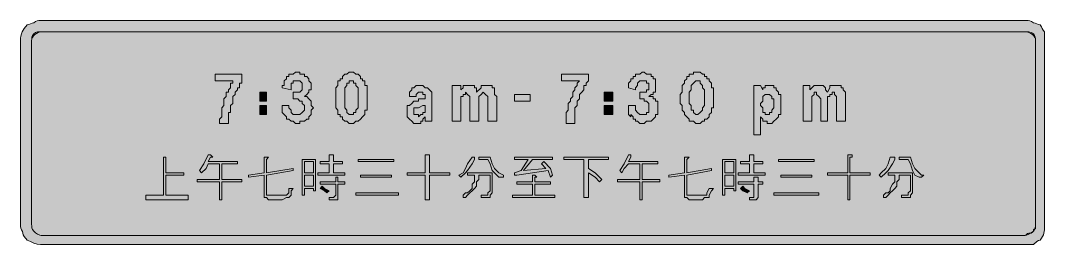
# Model space of a CAD drawing. Header units: metres. Extents: x 9 to 558, y 75 to 195.
import ezdxf

# ---------------------------------------------------------------- set-up
doc = ezdxf.new("R2010")
doc.units = ezdxf.units.M
doc.layers.add('FILL_BLACK_000000', color=7, linetype='Continuous', true_color=0x000000)
doc.layers.add('FILL_WHITE_FFFFFF', color=7, linetype='Continuous', true_color=0xffffff)

msp = doc.modelspace()

# ---------------------------------------------------------------- hatches: boundary and pattern name
at = {"layer": 'FILL_BLACK_000000', "true_color": 0x000000}
h = msp.add_hatch(color=7, dxfattribs=at)
h.dxf.hatch_style = 1
h.paths.add_polyline_path([(549.45, 195.1), (550.35, 194.97), (551.25, 194.61), (552.15, 193.92), (553.05, 193.73), (553.95, 193.32), (554.85, 192.91), (555.75, 192.72), (556.46, 191.82), (556.95, 190.92), (557.44, 190.02), (558.15, 189.12), (558.15, 184.32), (558.15, 84.72), (558.11, 82.92), (557.85, 81.12), (557.56, 80.22), (557.14, 79.32), (556.54, 78.42), (555.75, 77.52), (554.85, 77.31), (553.95, 76.77), (552.15, 75.12), (548.55, 75.12), (19.35, 75.12), (17.55, 75.33), (15.75, 75.87), (13.95, 76.64), (12.15, 77.52), (10.5, 79.32), (9.96, 80.22), (9.75, 81.12), (9.56, 82.02), (9.15, 82.92), (8.74, 83.82), (8.55, 84.72), (8.55, 184.32), (8.61, 185.62), (8.77, 186.81), (9.06, 187.93), (9.45, 188.97), (9.96, 189.96), (10.57, 190.9), (12.15, 192.72), (13.05, 192.91), (13.95, 193.32), (14.85, 193.73), (15.75, 193.92), (16.65, 194.61), (17.55, 194.97), (18.45, 195.1), (19.35, 195.12), (548.55, 195.12), (549.45, 195.1)])
h.paths.add_polyline_path([(18.09, 188.71), (17.07, 188.23), (16.2, 187.62), (15.5, 186.89), (14.98, 186.08), (14.66, 185.22), (14.55, 184.32), (14.55, 85.92), (14.57, 85.02), (14.7, 84.12), (15.06, 83.22), (15.75, 82.32), (16.67, 81.44), (17.7, 80.67), (18.96, 80.13), (19.7, 79.97), (20.55, 79.92), (547.35, 79.92), (548.44, 80.13), (549.75, 80.67), (551.06, 81.44), (552.15, 82.32), (552.84, 83.22), (553.2, 84.12), (553.33, 85.02), (553.35, 85.92), (553.35, 184.32), (553.33, 185.22), (553.2, 186.12), (552.84, 187.02), (552.15, 187.92), (551.65, 188.32), (551.06, 188.61), (549.75, 188.97), (547.35, 189.12), (20.55, 189.12), (19.26, 189.01), (18.09, 188.71)], flags=16)
h = msp.add_hatch(color=7, dxfattribs=at)
h.dxf.hatch_style = 1
h.paths.add_polyline_path([(115.35, 141.12), (115.35, 142.32), (116.55, 143.52), (116.55, 145.92), (116.55, 147.12), (116.55, 148.32), (117.75, 149.52), (117.75, 150.72), (117.75, 151.92), (117.75, 153.12), (118.95, 154.32), (118.95, 155.52), (118.95, 156.72), (120.15, 156.72), (120.15, 157.92), (121.35, 159.12), (121.35, 160.32), (121.35, 161.52), (122.55, 161.52), (122.55, 162.72), (112.95, 162.72), (112.95, 166.32), (127.35, 166.32), (127.35, 162.72), (127.35, 161.52), (126.15, 161.52), (126.15, 160.32), (126.15, 159.12), (124.95, 159.12), (124.95, 157.92), (123.75, 156.72), (123.75, 155.52), (122.55, 154.32), (122.55, 153.12), (122.55, 151.92), (122.55, 150.72), (121.35, 149.52), (121.35, 148.32), (121.35, 147.12), (121.35, 145.92), (120.15, 145.92), (120.15, 144.72), (120.15, 143.52), (120.15, 142.32), (120.15, 141.12), (120.15, 139.92), (115.35, 139.92), (115.35, 141.12)])
h = msp.add_hatch(color=7, dxfattribs=at)
h.dxf.hatch_style = 1
h.paths.add_polyline_path([(154.95, 156.72), (156.15, 156.72), (157.35, 156.72), (158.55, 156.72), (159.75, 157.92), (159.75, 159.12), (159.75, 160.32), (159.75, 161.52), (158.55, 162.72), (157.35, 162.72), (156.15, 162.72), (154.95, 162.72), (154.95, 161.52), (153.75, 161.52), (153.75, 160.32), (153.75, 159.12), (153.75, 157.92), (148.95, 159.12), (148.95, 160.32), (150.15, 160.32), (150.15, 161.52), (150.15, 162.72), (151.35, 163.92), (151.35, 165.12), (152.55, 165.12), (152.55, 166.32), (153.75, 166.32), (154.95, 166.32), (156.15, 167.52), (157.35, 167.52), (158.55, 167.52), (158.55, 166.32), (159.75, 166.32), (160.95, 166.32), (160.95, 165.12), (162.15, 165.12), (163.35, 163.92), (163.35, 162.72), (164.55, 161.52), (164.55, 160.32), (164.55, 159.12), (164.55, 157.92), (163.35, 157.92), (163.35, 156.72), (162.15, 155.52), (160.95, 154.32), (162.15, 154.32), (163.35, 153.12), (164.55, 151.92), (164.55, 150.72), (164.55, 149.52), (165.75, 148.32), (164.55, 147.12), (164.55, 145.92), (164.55, 144.72), (163.35, 143.52), (163.35, 142.32), (162.15, 142.32), (160.95, 141.12), (159.75, 141.12), (158.55, 141.12), (158.55, 139.92), (157.35, 139.92), (156.15, 139.92), (154.95, 141.12), (153.75, 141.12), (152.55, 142.32), (151.35, 142.32), (151.35, 143.52), (150.15, 144.72), (148.95, 145.92), (148.95, 147.12), (148.95, 148.32), (148.95, 149.52), (152.55, 149.52), (152.55, 148.32), (153.75, 147.12), (153.75, 145.92), (154.95, 144.72), (156.15, 144.72), (157.35, 144.72), (158.55, 144.72), (159.75, 145.92), (160.95, 147.12), (160.95, 148.32), (160.95, 149.52), (159.75, 150.72), (159.75, 151.92), (158.55, 151.92), (157.35, 153.12), (156.15, 153.12), (154.95, 153.12), (154.95, 156.72)])
h = msp.add_hatch(color=7, dxfattribs=at)
h.dxf.hatch_style = 1
h.paths.add_polyline_path([(177.75, 156.72), (177.75, 157.92), (177.75, 159.12), (178.95, 160.32), (178.95, 161.52), (178.95, 162.72), (180.15, 162.72), (180.15, 163.92), (181.35, 163.92), (181.35, 165.12), (182.55, 166.32), (183.75, 166.32), (184.95, 167.52), (186.15, 167.52), (187.35, 167.52), (188.55, 166.32), (189.75, 166.32), (190.95, 165.12), (190.95, 163.92), (192.15, 163.92), (192.15, 162.72), (193.35, 162.72), (193.35, 161.52), (193.35, 160.32), (194.55, 160.32), (194.55, 159.12), (194.55, 157.92), (194.55, 156.72), (194.55, 154.32), (194.55, 153.12), (194.55, 151.92), (194.55, 150.72), (194.55, 149.52), (194.55, 148.32), (194.55, 147.12), (193.35, 147.12), (193.35, 145.92), (193.35, 144.72), (192.15, 143.52), (190.95, 142.32), (189.75, 141.12), (188.55, 141.12), (187.35, 139.92), (186.15, 139.92), (184.95, 139.92), (183.75, 141.12), (182.55, 141.12), (181.35, 142.32), (181.35, 143.52), (180.15, 143.52), (180.15, 144.72), (178.95, 144.72), (178.95, 145.92), (178.95, 147.12), (177.75, 148.32), (177.75, 149.52), (177.75, 150.72), (177.75, 151.92), (177.75, 153.12), (177.75, 154.32), (177.75, 155.52), (177.75, 156.72)])
h.paths.add_polyline_path([(182.55, 153.12), (182.55, 151.92), (182.55, 150.72), (182.55, 149.52), (182.55, 148.32), (183.75, 147.12), (183.75, 145.92), (184.95, 144.72), (186.15, 144.72), (187.35, 144.72), (187.35, 145.92), (188.55, 145.92), (188.55, 147.12), (189.75, 148.32), (189.75, 149.52), (189.75, 150.72), (189.75, 153.12), (189.75, 154.32), (189.75, 155.52), (189.75, 156.72), (189.75, 157.92), (189.75, 159.12), (188.55, 160.32), (188.55, 161.52), (187.35, 161.52), (187.35, 162.72), (186.15, 162.72), (184.95, 162.72), (184.95, 161.52), (183.75, 161.52), (183.75, 160.32), (182.55, 159.12), (182.55, 157.92), (182.55, 156.72), (182.55, 154.32), (182.55, 153.12)], flags=16)
h = msp.add_hatch(color=7, dxfattribs=at)
h.dxf.hatch_style = 1
h.paths.add_polyline_path([(301.35, 141.12), (301.35, 142.32), (301.35, 143.52), (301.35, 145.92), (302.55, 147.12), (302.55, 148.32), (302.55, 149.52), (302.55, 150.72), (303.75, 151.92), (303.75, 153.12), (304.95, 154.32), (304.95, 155.52), (304.95, 156.72), (306.15, 157.92), (306.15, 159.12), (307.35, 160.32), (307.35, 161.52), (308.55, 162.72), (298.95, 162.72), (298.95, 166.32), (313.35, 166.32), (313.35, 162.72), (312.15, 161.52), (312.15, 160.32), (310.95, 160.32), (310.95, 159.12), (310.95, 157.92), (309.75, 156.72), (308.55, 155.52), (308.55, 154.32), (308.55, 153.12), (307.35, 151.92), (307.35, 150.72), (307.35, 149.52), (306.15, 148.32), (306.15, 147.12), (306.15, 145.92), (306.15, 144.72), (306.15, 143.52), (306.15, 142.32), (306.15, 141.12), (306.15, 139.92), (301.35, 139.92), (301.35, 141.12)])
h = msp.add_hatch(color=7, dxfattribs=at)
h.dxf.hatch_style = 1
h.paths.add_polyline_path([(340.95, 153.12), (340.95, 156.72), (342.15, 156.72), (343.35, 156.72), (344.55, 156.72), (344.55, 157.92), (345.75, 157.92), (345.75, 159.12), (345.75, 160.32), (345.75, 161.52), (344.55, 161.52), (344.55, 162.72), (343.35, 162.72), (342.15, 162.72), (340.95, 162.72), (339.75, 161.52), (339.75, 160.32), (338.55, 159.12), (338.55, 157.92), (334.95, 159.12), (334.95, 160.32), (334.95, 161.52), (336.15, 162.72), (336.15, 163.92), (337.35, 163.92), (337.35, 165.12), (338.55, 165.12), (338.55, 166.32), (339.75, 166.32), (340.95, 166.32), (342.15, 167.52), (343.35, 167.52), (344.55, 166.32), (345.75, 166.32), (346.95, 166.32), (346.95, 165.12), (348.15, 165.12), (348.15, 163.92), (349.35, 163.92), (349.35, 162.72), (349.35, 161.52), (349.35, 160.32), (349.35, 159.12), (349.35, 157.92), (349.35, 156.72), (348.15, 156.72), (348.15, 155.52), (346.95, 155.52), (345.75, 154.32), (346.95, 154.32), (348.15, 154.32), (348.15, 153.12), (349.35, 153.12), (349.35, 151.92), (350.55, 151.92), (350.55, 150.72), (350.55, 149.52), (350.55, 148.32), (350.55, 147.12), (350.55, 145.92), (350.55, 144.72), (349.35, 144.72), (349.35, 143.52), (348.15, 142.32), (346.95, 141.12), (345.75, 141.12), (344.55, 141.12), (343.35, 139.92), (342.15, 139.92), (340.95, 139.92), (339.75, 141.12), (338.55, 141.12), (338.55, 142.32), (337.35, 142.32), (337.35, 143.52), (336.15, 144.72), (336.15, 143.52), (334.95, 144.72), (334.95, 145.92), (334.95, 147.12), (334.95, 148.32), (334.95, 149.52), (338.55, 149.52), (338.55, 148.32), (338.55, 147.12), (339.75, 145.92), (340.95, 144.72), (342.15, 144.72), (343.35, 144.72), (344.55, 144.72), (344.55, 145.92), (345.75, 145.92), (345.75, 147.12), (345.75, 148.32), (345.75, 149.52), (345.75, 150.72), (344.55, 151.92), (343.35, 151.92), (343.35, 153.12), (342.15, 153.12), (340.95, 153.12)])
h = msp.add_hatch(color=7, dxfattribs=at)
h.dxf.hatch_style = 1
h.paths.add_polyline_path([(363.75, 156.72), (363.75, 157.92), (363.75, 159.12), (363.75, 160.32), (364.95, 161.52), (364.95, 162.72), (366.15, 163.92), (366.15, 165.12), (367.35, 165.12), (367.35, 166.32), (368.55, 166.32), (369.75, 166.32), (369.75, 167.52), (370.95, 167.52), (372.15, 167.52), (373.35, 167.52), (374.55, 166.32), (375.75, 166.32), (375.75, 165.12), (376.95, 165.12), (376.95, 163.92), (378.15, 163.92), (378.15, 162.72), (379.35, 161.52), (379.35, 160.32), (379.35, 159.12), (380.55, 159.12), (380.55, 157.92), (380.55, 156.72), (380.55, 154.32), (380.55, 153.12), (380.55, 151.92), (380.55, 150.72), (380.55, 149.52), (380.55, 148.32), (379.35, 148.32), (379.35, 147.12), (379.35, 145.92), (378.15, 144.72), (378.15, 143.52), (376.95, 142.32), (375.75, 142.32), (375.75, 141.12), (374.55, 141.12), (373.35, 139.92), (372.15, 139.92), (370.95, 139.92), (369.75, 141.12), (368.55, 141.12), (367.35, 141.12), (367.35, 142.32), (366.15, 143.52), (364.95, 144.72), (364.95, 145.92), (363.75, 147.12), (363.75, 148.32), (363.75, 149.52), (362.55, 150.72), (362.55, 151.92), (362.55, 153.12), (362.55, 154.32), (362.55, 155.52), (363.75, 156.72)])
h.paths.add_polyline_path([(367.35, 153.12), (367.35, 151.92), (367.35, 150.72), (368.55, 149.52), (368.55, 148.32), (368.55, 147.12), (369.75, 147.12), (369.75, 145.92), (370.95, 144.72), (372.15, 144.72), (373.35, 145.92), (374.55, 147.12), (374.55, 148.32), (375.75, 149.52), (375.75, 150.72), (375.75, 153.12), (375.75, 154.32), (375.75, 155.52), (375.75, 156.72), (375.75, 157.92), (374.55, 159.12), (374.55, 160.32), (373.35, 161.52), (373.35, 162.72), (372.15, 162.72), (370.95, 162.72), (369.75, 161.52), (368.55, 160.32), (368.55, 159.12), (368.55, 157.92), (367.35, 156.72), (367.35, 154.32), (367.35, 153.12)], flags=16)
h = msp.add_hatch(color=7, dxfattribs=at)
h.dxf.hatch_style = 1
h.paths.add_polyline_path([(224.55, 142.32), (224.55, 141.12), (223.35, 141.12), (223.35, 139.92), (222.15, 139.92), (220.95, 139.92), (219.75, 139.92), (218.55, 141.12), (217.35, 142.32), (216.15, 143.52), (216.15, 144.72), (216.15, 145.92), (216.15, 147.12), (216.15, 148.32), (216.15, 149.52), (217.35, 149.52), (218.55, 150.72), (219.75, 151.92), (220.95, 151.92), (222.15, 151.92), (222.15, 153.12), (223.35, 153.12), (224.55, 153.12), (225.75, 153.12), (225.75, 154.32), (225.75, 155.52), (224.55, 155.52), (224.55, 156.72), (223.35, 156.72), (222.15, 156.72), (220.95, 155.52), (220.95, 154.32), (217.35, 154.32), (217.35, 155.52), (217.35, 156.72), (218.55, 157.92), (218.55, 159.12), (219.75, 159.12), (220.95, 160.32), (222.15, 160.32), (223.35, 160.32), (224.55, 160.32), (225.75, 159.12), (226.95, 159.12), (228.15, 157.92), (229.35, 156.72), (229.35, 155.52), (229.35, 154.32), (229.35, 153.12), (229.35, 142.32), (229.35, 141.12), (225.75, 141.12), (225.75, 143.52), (224.55, 142.32)])
h.paths.add_polyline_path([(225.75, 149.52), (224.55, 149.52), (222.15, 148.32), (220.95, 148.32), (219.75, 148.32), (219.75, 147.12), (219.75, 145.92), (219.75, 144.72), (220.95, 144.72), (222.15, 144.72), (222.15, 143.52), (223.35, 144.72), (224.55, 144.72), (224.55, 145.92), (225.75, 145.92), (225.75, 147.12), (225.75, 149.52)], flags=16)
h = msp.add_hatch(color=7, dxfattribs=at)
h.dxf.hatch_style = 1
h.paths.add_polyline_path([(249.75, 141.12), (249.75, 151.92), (249.75, 153.12), (249.75, 154.32), (248.55, 155.52), (247.35, 156.72), (247.35, 155.52), (246.15, 155.52), (246.15, 154.32), (244.95, 154.32), (244.95, 153.12), (244.95, 151.92), (244.95, 141.12), (240.15, 141.12), (240.15, 160.32), (244.95, 160.32), (244.95, 157.92), (246.15, 159.12), (246.15, 160.32), (247.35, 160.32), (248.55, 160.32), (249.75, 160.32), (250.95, 160.32), (252.15, 160.32), (252.15, 159.12), (253.35, 159.12), (253.35, 157.92), (253.35, 156.72), (255.75, 159.12), (255.75, 160.32), (256.95, 160.32), (258.15, 160.32), (259.35, 160.32), (260.55, 160.32), (261.75, 160.32), (261.75, 159.12), (262.95, 159.12), (262.95, 157.92), (262.95, 156.72), (262.95, 155.52), (264.15, 154.32), (264.15, 153.12), (264.15, 141.12), (259.35, 141.12), (259.35, 151.92), (259.35, 153.12), (259.35, 154.32), (258.15, 155.52), (256.95, 156.72), (255.75, 155.52), (254.55, 154.32), (254.55, 153.12), (254.55, 141.12), (249.75, 141.12)])
h = msp.add_hatch(color=7, dxfattribs=at)
h.dxf.hatch_style = 1
h.paths.add_polyline_path([(405.75, 160.32), (406.95, 157.92), (406.95, 159.12), (408.15, 159.12), (408.15, 160.32), (409.35, 160.32), (410.55, 160.32), (411.75, 160.32), (412.95, 160.32), (412.95, 159.12), (414.15, 159.12), (414.15, 157.92), (415.35, 156.72), (415.35, 155.52), (416.55, 155.52), (416.55, 154.32), (416.55, 153.12), (416.55, 151.92), (416.55, 150.72), (416.55, 149.52), (416.55, 148.32), (416.55, 147.12), (416.55, 145.92), (416.55, 144.72), (415.35, 144.72), (415.35, 143.52), (414.15, 142.32), (412.95, 141.12), (411.75, 139.92), (410.55, 139.92), (409.35, 139.92), (409.35, 141.12), (408.15, 141.12), (406.95, 141.12), (406.95, 142.32), (405.75, 143.52), (405.75, 133.92), (402.15, 133.92), (402.15, 160.32), (405.75, 160.32)])
h.paths.add_polyline_path([(410.55, 145.92), (411.75, 145.92), (411.75, 147.12), (412.95, 148.32), (412.95, 149.52), (412.95, 150.72), (412.95, 151.92), (412.95, 153.12), (411.75, 153.12), (411.75, 154.32), (410.55, 155.52), (409.35, 155.52), (408.15, 155.52), (406.95, 154.32), (406.95, 153.12), (406.95, 151.92), (405.75, 150.72), (405.75, 149.52), (406.95, 148.32), (406.95, 147.12), (406.95, 145.92), (408.15, 145.92), (408.15, 144.72), (409.35, 144.72), (410.55, 144.72), (410.55, 145.92)], flags=16)
h = msp.add_hatch(color=7, dxfattribs=at)
h.dxf.hatch_style = 1
h.paths.add_polyline_path([(438.15, 141.12), (438.15, 151.92), (438.15, 153.12), (436.95, 154.32), (435.75, 155.52), (435.75, 156.72), (434.55, 156.72), (434.55, 155.52), (433.35, 154.32), (433.35, 153.12), (433.35, 151.92), (433.35, 141.12), (428.55, 141.12), (428.55, 160.32), (432.15, 160.32), (432.15, 157.92), (433.35, 159.12), (434.55, 160.32), (435.75, 160.32), (436.95, 160.32), (438.15, 160.32), (439.35, 160.32), (440.55, 159.12), (440.55, 157.92), (441.75, 156.72), (442.95, 159.12), (442.95, 160.32), (444.15, 160.32), (445.35, 160.32), (446.55, 160.32), (447.75, 160.32), (448.95, 160.32), (448.95, 159.12), (450.15, 159.12), (450.15, 157.92), (451.35, 156.72), (451.35, 155.52), (451.35, 154.32), (451.35, 153.12), (451.35, 141.12), (446.55, 141.12), (446.55, 151.92), (446.55, 153.12), (446.55, 154.32), (445.35, 155.52), (445.35, 156.72), (444.15, 156.72), (444.15, 155.52), (442.95, 155.52), (442.95, 154.32), (441.75, 154.32), (441.75, 153.12), (441.75, 141.12), (438.15, 141.12)])
h = msp.add_hatch(color=7, dxfattribs=at)
h.dxf.hatch_style = 1
h.paths.add_polyline_path([(140.55, 156.72), (140.55, 151.92), (136.95, 151.92), (136.95, 156.72), (140.55, 156.72)])
h = msp.add_hatch(color=7, dxfattribs=at)
h.dxf.hatch_style = 1
h.paths.add_polyline_path([(273.75, 155.52), (282.15, 155.52), (282.15, 151.92), (273.75, 151.92), (273.75, 155.52)])
h = msp.add_hatch(color=7, dxfattribs=at)
h.dxf.hatch_style = 1
h.paths.add_polyline_path([(326.55, 156.72), (326.55, 151.92), (321.75, 151.92), (321.75, 156.72), (326.55, 156.72)])
h = msp.add_hatch(color=7, dxfattribs=at)
h.dxf.hatch_style = 1
h.paths.add_polyline_path([(140.55, 149.52), (140.55, 144.72), (136.95, 144.72), (136.95, 149.52), (140.55, 149.52)])
h = msp.add_hatch(color=7, dxfattribs=at)
h.dxf.hatch_style = 1
h.paths.add_polyline_path([(326.55, 149.52), (326.55, 144.72), (321.75, 144.72), (321.75, 149.52), (326.55, 149.52)])
h = msp.add_hatch(color=7, dxfattribs=at)
h.dxf.hatch_style = 1
h.paths.add_polyline_path([(86.55, 112.32), (86.55, 101.52), (98.55, 101.52), (98.55, 99.12), (75.75, 99.12), (75.75, 101.52), (85.35, 101.52), (85.35, 121.92), (86.55, 121.92), (86.55, 113.52), (96.15, 113.52), (96.15, 112.32), (86.55, 112.32)])
h = msp.add_hatch(color=7, dxfattribs=at)
h.dxf.hatch_style = 1
h.paths.add_polyline_path([(124.95, 118.32), (116.55, 118.32), (116.55, 109.92), (127.35, 109.92), (127.35, 108.72), (116.55, 108.72), (116.55, 99.12), (115.35, 99.12), (115.35, 108.72), (103.35, 108.72), (103.35, 109.92), (115.35, 109.92), (115.35, 118.32), (109.35, 118.32), (108.15, 115.92), (105.75, 113.52), (104.55, 114.72), (106.95, 118.32), (109.35, 123.12), (110.55, 123.12), (111.75, 121.92), (110.55, 121.92), (109.35, 119.52), (124.95, 119.52), (124.95, 118.32)])
h = msp.add_hatch(color=7, dxfattribs=at)
h.dxf.hatch_style = 1
h.paths.add_polyline_path([(139.35, 113.52), (139.35, 121.92), (140.55, 121.92), (141.75, 121.92), (140.55, 120.72), (140.55, 113.52), (154.95, 115.92), (154.95, 114.72), (140.55, 112.32), (140.55, 101.52), (141.75, 101.52), (142.95, 101.52), (150.15, 101.52), (151.35, 101.52), (152.55, 102.72), (152.55, 105.12), (153.75, 105.12), (154.95, 105.12), (153.75, 103.92), (153.75, 101.52), (152.55, 100.32), (151.35, 100.32), (148.95, 99.12), (141.75, 99.12), (140.55, 100.32), (139.35, 100.32), (139.35, 101.52), (139.35, 112.32), (130.95, 111.12), (130.95, 112.32), (139.35, 113.52)])
h = msp.add_hatch(color=7, dxfattribs=at)
h.dxf.hatch_style = 1
h.paths.add_polyline_path([(182.55, 112.32), (168.15, 112.32), (168.15, 113.52), (174.15, 113.52), (174.15, 118.32), (170.55, 118.32), (169.35, 118.32), (169.35, 119.52), (170.55, 119.52), (174.15, 119.52), (174.15, 123.12), (175.35, 123.12), (176.55, 123.12), (176.55, 121.92), (176.55, 119.52), (181.35, 119.52), (181.35, 118.32), (176.55, 118.32), (176.55, 113.52), (182.55, 113.52), (182.55, 112.32)])
h = msp.add_hatch(color=7, dxfattribs=at)
h.dxf.hatch_style = 1
h.paths.add_polyline_path([(228.15, 112.32), (228.15, 99.12), (225.75, 99.12), (225.75, 112.32), (216.15, 112.32), (216.15, 113.52), (225.75, 113.52), (225.75, 123.12), (228.15, 123.12), (228.15, 121.92), (228.15, 113.52), (238.95, 113.52), (238.95, 112.32), (228.15, 112.32)])
h = msp.add_hatch(color=7, dxfattribs=at)
h.dxf.hatch_style = 1
h.paths.add_polyline_path([(252.15, 120.72), (250.95, 118.32), (248.55, 114.72), (247.35, 113.52), (244.95, 111.12), (243.75, 112.32), (246.15, 113.52), (247.35, 115.92), (248.55, 118.32), (250.95, 121.92), (252.15, 121.92), (252.15, 120.72)])
h = msp.add_hatch(color=7, dxfattribs=at)
h.dxf.hatch_style = 1
h.paths.add_polyline_path([(254.55, 121.92), (260.55, 121.92), (261.75, 118.32), (262.95, 115.92), (265.35, 113.52), (267.75, 112.32), (267.75, 111.12), (266.55, 111.12), (265.35, 111.12), (264.15, 112.32), (261.75, 114.72), (260.55, 118.32), (259.35, 120.72), (254.55, 120.72), (254.55, 121.92)])
h = msp.add_hatch(color=7, dxfattribs=at)
h.dxf.hatch_style = 1
h.paths.add_polyline_path([(289.35, 119.52), (292.95, 115.92), (294.15, 112.32), (292.95, 111.12), (291.75, 114.72), (274.95, 112.32), (273.75, 112.32), (273.75, 113.52), (277.35, 114.72), (280.95, 120.72), (273.75, 120.72), (273.75, 121.92), (294.15, 121.92), (294.15, 120.72), (283.35, 120.72), (278.55, 114.72), (290.55, 115.92), (288.15, 118.32), (289.35, 119.52)])
h = msp.add_hatch(color=7, dxfattribs=at)
h.dxf.hatch_style = 1
h.paths.add_polyline_path([(324.15, 121.92), (324.15, 120.72), (313.35, 120.72), (313.35, 115.92), (316.95, 113.52), (320.55, 109.92), (319.35, 108.72), (316.95, 111.12), (313.35, 113.52), (313.35, 100.32), (310.95, 100.32), (310.95, 120.72), (300.15, 120.72), (300.15, 121.92), (324.15, 121.92)])
h = msp.add_hatch(color=7, dxfattribs=at)
h.dxf.hatch_style = 1
h.paths.add_polyline_path([(350.55, 119.52), (350.55, 118.32), (342.15, 118.32), (342.15, 109.92), (351.75, 109.92), (351.75, 108.72), (342.15, 108.72), (342.15, 99.12), (340.95, 99.12), (340.95, 108.72), (328.95, 108.72), (328.95, 109.92), (340.95, 109.92), (340.95, 118.32), (334.95, 118.32), (332.55, 115.92), (331.35, 113.52), (330.15, 114.72), (332.55, 118.32), (334.95, 123.12), (336.15, 123.12), (336.15, 121.92), (334.95, 119.52), (350.55, 119.52)])
h = msp.add_hatch(color=7, dxfattribs=at)
h.dxf.hatch_style = 1
h.paths.add_polyline_path([(364.95, 113.52), (364.95, 121.92), (366.15, 121.92), (367.35, 121.92), (366.15, 120.72), (366.15, 113.52), (379.35, 115.92), (379.35, 114.72), (366.15, 112.32), (366.15, 101.52), (367.35, 101.52), (368.55, 101.52), (374.55, 101.52), (376.95, 101.52), (376.95, 102.72), (378.15, 105.12), (379.35, 105.12), (380.55, 105.12), (379.35, 103.92), (378.15, 101.52), (378.15, 100.32), (375.75, 100.32), (374.55, 99.12), (367.35, 99.12), (366.15, 100.32), (364.95, 100.32), (364.95, 101.52), (364.95, 112.32), (356.55, 111.12), (356.55, 112.32), (364.95, 113.52)])
h = msp.add_hatch(color=7, dxfattribs=at)
h.dxf.hatch_style = 1
h.paths.add_polyline_path([(408.15, 112.32), (393.75, 112.32), (393.75, 113.52), (399.75, 113.52), (399.75, 118.32), (396.15, 118.32), (394.95, 118.32), (394.95, 119.52), (396.15, 119.52), (399.75, 119.52), (399.75, 123.12), (400.95, 123.12), (402.15, 123.12), (402.15, 121.92), (402.15, 119.52), (406.95, 119.52), (406.95, 118.32), (402.15, 118.32), (402.15, 113.52), (408.15, 113.52), (408.15, 112.32)])
h = msp.add_hatch(color=7, dxfattribs=at)
h.dxf.hatch_style = 1
h.paths.add_polyline_path([(453.75, 112.32), (453.75, 99.12), (452.55, 99.12), (452.55, 112.32), (441.75, 112.32), (441.75, 113.52), (452.55, 113.52), (452.55, 123.12), (453.75, 123.12), (454.95, 123.12), (454.95, 121.92), (453.75, 121.92), (453.75, 113.52), (464.55, 113.52), (464.55, 112.32), (453.75, 112.32)])
h = msp.add_hatch(color=7, dxfattribs=at)
h.dxf.hatch_style = 1
h.paths.add_polyline_path([(477.75, 120.72), (476.55, 118.32), (474.15, 114.72), (472.95, 113.52), (470.55, 111.12), (469.35, 112.32), (470.55, 113.52), (472.95, 115.92), (474.15, 118.32), (475.35, 121.92), (477.75, 121.92), (477.75, 120.72)])
h = msp.add_hatch(color=7, dxfattribs=at)
h.dxf.hatch_style = 1
h.paths.add_polyline_path([(480.15, 121.92), (486.15, 121.92), (487.35, 118.32), (488.55, 115.92), (490.95, 113.52), (492.15, 112.32), (493.35, 112.32), (492.15, 111.12), (490.95, 111.12), (488.55, 112.32), (487.35, 114.72), (486.15, 118.32), (484.95, 120.72), (480.15, 120.72), (480.15, 121.92)])
h = msp.add_hatch(color=7, dxfattribs=at)
h.dxf.hatch_style = 1
h.paths.add_polyline_path([(166.95, 120.72), (166.95, 103.92), (165.75, 103.92), (165.75, 105.12), (162.15, 105.12), (160.95, 105.12), (160.95, 102.72), (160.95, 101.52), (159.75, 101.52), (159.75, 102.72), (159.75, 120.72), (166.95, 120.72)])
h.paths.add_polyline_path([(162.15, 106.32), (165.75, 106.32), (165.75, 112.32), (162.15, 112.32), (160.95, 112.32), (160.95, 106.32), (162.15, 106.32)], flags=16)
h.paths.add_polyline_path([(165.75, 113.52), (165.75, 119.52), (162.15, 119.52), (160.95, 119.52), (160.95, 113.52), (162.15, 113.52), (165.75, 113.52)], flags=16)
h = msp.add_hatch(color=7, dxfattribs=at)
h.dxf.hatch_style = 1
h.paths.add_polyline_path([(208.95, 120.72), (208.95, 119.52), (189.75, 119.52), (189.75, 120.72), (208.95, 120.72)])
h = msp.add_hatch(color=7, dxfattribs=at)
h.dxf.hatch_style = 1
h.paths.add_polyline_path([(392.55, 120.72), (392.55, 103.92), (391.35, 103.92), (391.35, 105.12), (390.15, 105.12), (386.55, 105.12), (386.55, 102.72), (386.55, 101.52), (385.35, 101.52), (385.35, 102.72), (385.35, 120.72), (392.55, 120.72)])
h.paths.add_polyline_path([(391.35, 106.32), (391.35, 112.32), (390.15, 112.32), (386.55, 112.32), (386.55, 106.32), (390.15, 106.32), (391.35, 106.32)], flags=16)
h.paths.add_polyline_path([(391.35, 113.52), (391.35, 119.52), (390.15, 119.52), (386.55, 119.52), (386.55, 113.52), (390.15, 113.52), (391.35, 113.52)], flags=16)
h = msp.add_hatch(color=7, dxfattribs=at)
h.dxf.hatch_style = 1
h.paths.add_polyline_path([(434.55, 120.72), (434.55, 119.52), (415.35, 119.52), (415.35, 120.72), (434.55, 120.72)])
h = msp.add_hatch(color=7, dxfattribs=at)
h.dxf.hatch_style = 1
h.paths.add_polyline_path([(178.95, 111.12), (178.95, 108.72), (181.35, 108.72), (182.55, 108.72), (182.55, 107.52), (181.35, 107.52), (178.95, 107.52), (178.95, 101.52), (178.95, 100.32), (178.95, 99.12), (177.75, 99.12), (175.35, 99.12), (174.15, 99.12), (174.15, 100.32), (176.55, 100.32), (177.75, 101.52), (177.75, 107.52), (169.35, 107.52), (169.35, 108.72), (177.75, 108.72), (177.75, 111.12), (178.95, 111.12)])
h = msp.add_hatch(color=7, dxfattribs=at)
h.dxf.hatch_style = 1
h.paths.add_polyline_path([(207.75, 112.32), (207.75, 111.12), (190.95, 111.12), (190.95, 112.32), (207.75, 112.32)])
h = msp.add_hatch(color=7, dxfattribs=at)
h.dxf.hatch_style = 1
h.paths.add_polyline_path([(246.15, 101.52), (247.35, 102.72), (248.55, 102.72), (249.75, 103.92), (250.95, 105.12), (250.95, 107.52), (252.15, 108.72), (252.15, 109.92), (252.15, 112.32), (248.55, 112.32), (248.55, 113.52), (261.75, 113.52), (261.75, 105.12), (261.75, 102.72), (260.55, 101.52), (260.55, 100.32), (259.35, 100.32), (256.95, 100.32), (255.75, 100.32), (255.75, 101.52), (258.15, 101.52), (259.35, 101.52), (259.35, 102.72), (260.55, 103.92), (260.55, 107.52), (260.55, 112.32), (254.55, 112.32), (254.55, 109.92), (253.35, 108.72), (253.35, 106.32), (252.15, 105.12), (250.95, 103.92), (249.75, 102.72), (248.55, 101.52), (247.35, 100.32), (246.15, 100.32), (246.15, 101.52)])
h = msp.add_hatch(color=7, dxfattribs=at)
h.dxf.hatch_style = 1
h.paths.add_polyline_path([(295.35, 101.52), (295.35, 100.32), (272.55, 100.32), (272.55, 101.52), (283.35, 101.52), (283.35, 107.52), (274.95, 107.52), (274.95, 108.72), (283.35, 108.72), (283.35, 112.32), (284.55, 112.32), (285.75, 111.12), (284.55, 111.12), (284.55, 108.72), (292.95, 108.72), (292.95, 107.52), (284.55, 107.52), (284.55, 101.52), (295.35, 101.52)])
h = msp.add_hatch(color=7, dxfattribs=at)
h.dxf.hatch_style = 1
h.paths.add_polyline_path([(403.35, 111.12), (404.55, 111.12), (404.55, 108.72), (406.95, 108.72), (406.95, 107.52), (404.55, 107.52), (404.55, 101.52), (404.55, 100.32), (403.35, 99.12), (400.95, 99.12), (399.75, 99.12), (399.75, 100.32), (402.15, 100.32), (402.15, 101.52), (402.15, 107.52), (394.95, 107.52), (393.75, 107.52), (393.75, 108.72), (394.95, 108.72), (402.15, 108.72), (402.15, 111.12), (403.35, 111.12)])
h = msp.add_hatch(color=7, dxfattribs=at)
h.dxf.hatch_style = 1
h.paths.add_polyline_path([(433.35, 112.32), (433.35, 111.12), (416.55, 111.12), (416.55, 112.32), (433.35, 112.32)])
h = msp.add_hatch(color=7, dxfattribs=at)
h.dxf.hatch_style = 1
h.paths.add_polyline_path([(471.75, 101.52), (472.95, 102.72), (474.15, 102.72), (475.35, 103.92), (475.35, 105.12), (476.55, 107.52), (477.75, 108.72), (477.75, 109.92), (477.75, 112.32), (474.15, 112.32), (474.15, 113.52), (487.35, 113.52), (487.35, 105.12), (487.35, 102.72), (486.15, 101.52), (486.15, 100.32), (484.95, 100.32), (482.55, 100.32), (481.35, 100.32), (481.35, 101.52), (483.75, 101.52), (484.95, 101.52), (484.95, 102.72), (486.15, 103.92), (486.15, 107.52), (486.15, 112.32), (480.15, 112.32), (480.15, 109.92), (478.95, 108.72), (478.95, 106.32), (477.75, 105.12), (476.55, 103.92), (475.35, 102.72), (474.15, 101.52), (472.95, 100.32), (471.75, 100.32), (471.75, 101.52)])
h = msp.add_hatch(color=7, dxfattribs=at)
h.dxf.hatch_style = 1
h.paths.add_polyline_path([(171.75, 105.12), (174.15, 103.92), (172.95, 102.72), (171.75, 103.92), (169.35, 105.12), (170.55, 106.32), (171.75, 105.12)])
h = msp.add_hatch(color=7, dxfattribs=at)
h.dxf.hatch_style = 1
h.paths.add_polyline_path([(397.35, 105.12), (399.75, 103.92), (398.55, 102.72), (396.15, 103.92), (394.95, 105.12), (396.15, 106.32), (397.35, 105.12)])
h = msp.add_hatch(color=7, dxfattribs=at)
h.dxf.hatch_style = 1
h.paths.add_polyline_path([(211.35, 102.72), (211.35, 101.52), (188.55, 101.52), (188.55, 102.72), (211.35, 102.72)])
h = msp.add_hatch(color=7, dxfattribs=at)
h.dxf.hatch_style = 1
h.paths.add_polyline_path([(436.95, 102.72), (436.95, 101.52), (412.95, 101.52), (412.95, 102.72), (436.95, 102.72)])
at = {"layer": 'FILL_WHITE_FFFFFF', "true_color": 0xffffff}
h = msp.add_hatch(color=7, dxfattribs=at)
h.dxf.hatch_style = 1
h.paths.add_polyline_path([(548.64, 189.01), (549.81, 188.71), (550.83, 188.23), (551.7, 187.62), (552.4, 186.89), (552.92, 186.08), (553.24, 185.22), (553.35, 184.32), (553.35, 85.92), (553.35, 83.52), (552.95, 83.47), (552.66, 83.33), (552.3, 82.92), (552.15, 82.32), (551.44, 81.63), (550.95, 81.27), (550.46, 81.14), (549.75, 81.12), (549.35, 81.07), (549.04, 80.93), (548.55, 80.52), (548.06, 80.11), (547.75, 79.97), (547.35, 79.92), (20.55, 79.92), (19.7, 79.97), (18.96, 80.13), (17.7, 80.67), (16.67, 81.44), (15.75, 82.32), (15.06, 83.22), (14.7, 84.12), (14.57, 85.02), (14.55, 85.92), (14.55, 184.32), (14.57, 185.22), (14.7, 186.12), (15.06, 187.02), (15.75, 187.92), (16.67, 188.61), (17.7, 188.97), (18.96, 189.1), (20.55, 189.12), (547.35, 189.12), (548.64, 189.01)])

# ---------------------------------------------------------------- linework, layer by layer
at = {"layer": 'FILL_BLACK_000000', "lineweight": 0, "true_color": 0x000000}
for points in [[(549.45, 195.1), (550.35, 194.97), (551.25, 194.61), (552.15, 193.92), (553.05, 193.73), (553.95, 193.32), (554.85, 192.91), (555.75, 192.72), (556.46, 191.82), (556.95, 190.92), (557.44, 190.02), (558.15, 189.12), (558.15, 184.32), (558.15, 84.72), (558.11, 82.92), (557.85, 81.12), (557.56, 80.22), (557.14, 79.32), (556.54, 78.42), (555.75, 77.52), (554.85, 77.31), (553.95, 76.77), (552.15, 75.12), (548.55, 75.12), (19.35, 75.12), (17.55, 75.33), (15.75, 75.87), (13.95, 76.64), (12.15, 77.52), (10.5, 79.32), (9.96, 80.22), (9.75, 81.12), (9.56, 82.02), (9.15, 82.92), (8.74, 83.82), (8.55, 84.72), (8.55, 184.32), (8.61, 185.62), (8.77, 186.81), (9.06, 187.93), (9.45, 188.97), (9.96, 189.96), (10.57, 190.9), (12.15, 192.72), (13.05, 192.91), (13.95, 193.32), (14.85, 193.73), (15.75, 193.92), (16.65, 194.61), (17.55, 194.97), (18.45, 195.1), (19.35, 195.12), (548.55, 195.12)], [(18.09, 188.71), (17.07, 188.23), (16.2, 187.62), (15.5, 186.89), (14.98, 186.08), (14.66, 185.22), (14.55, 184.32), (14.55, 85.92), (14.57, 85.02), (14.7, 84.12), (15.06, 83.22), (15.75, 82.32), (16.67, 81.44), (17.7, 80.67), (18.96, 80.13), (19.7, 79.97), (20.55, 79.92), (547.35, 79.92), (548.44, 80.13), (549.75, 80.67), (551.06, 81.44), (552.15, 82.32), (552.84, 83.22), (553.2, 84.12), (553.33, 85.02), (553.35, 85.92), (553.35, 184.32), (553.33, 185.22), (553.2, 186.12), (552.84, 187.02), (552.15, 187.92), (551.65, 188.32), (551.06, 188.61), (549.75, 188.97), (547.35, 189.12), (20.55, 189.12), (19.26, 189.01)], [(115.35, 141.12), (115.35, 142.32), (116.55, 143.52), (116.55, 145.92), (116.55, 147.12), (116.55, 148.32), (117.75, 149.52), (117.75, 150.72), (117.75, 151.92), (117.75, 153.12), (118.95, 154.32), (118.95, 155.52), (118.95, 156.72), (120.15, 156.72), (120.15, 157.92), (121.35, 159.12), (121.35, 160.32), (121.35, 161.52), (122.55, 161.52), (122.55, 162.72), (112.95, 162.72), (112.95, 166.32), (127.35, 166.32), (127.35, 162.72), (127.35, 161.52), (126.15, 161.52), (126.15, 160.32), (126.15, 159.12), (124.95, 159.12), (124.95, 157.92), (123.75, 156.72), (123.75, 155.52), (122.55, 154.32), (122.55, 153.12), (122.55, 151.92), (122.55, 150.72), (121.35, 149.52), (121.35, 148.32), (121.35, 147.12), (121.35, 145.92), (120.15, 145.92), (120.15, 144.72), (120.15, 143.52), (120.15, 142.32), (120.15, 141.12), (120.15, 139.92), (115.35, 139.92)], [(154.95, 156.72), (156.15, 156.72), (157.35, 156.72), (158.55, 156.72), (159.75, 157.92), (159.75, 159.12), (159.75, 160.32), (159.75, 161.52), (158.55, 162.72), (157.35, 162.72), (156.15, 162.72), (154.95, 162.72), (154.95, 161.52), (153.75, 161.52), (153.75, 160.32), (153.75, 159.12), (153.75, 157.92), (148.95, 159.12), (148.95, 160.32), (150.15, 160.32), (150.15, 161.52), (150.15, 162.72), (151.35, 163.92), (151.35, 165.12), (152.55, 165.12), (152.55, 166.32), (153.75, 166.32), (154.95, 166.32), (156.15, 167.52), (157.35, 167.52), (158.55, 167.52), (158.55, 166.32), (159.75, 166.32), (160.95, 166.32), (160.95, 165.12), (162.15, 165.12), (163.35, 163.92), (163.35, 162.72), (164.55, 161.52), (164.55, 160.32), (164.55, 159.12), (164.55, 157.92), (163.35, 157.92), (163.35, 156.72), (162.15, 155.52), (160.95, 154.32), (162.15, 154.32), (163.35, 153.12), (164.55, 151.92), (164.55, 150.72), (164.55, 149.52), (165.75, 148.32), (164.55, 147.12), (164.55, 145.92), (164.55, 144.72), (163.35, 143.52), (163.35, 142.32), (162.15, 142.32), (160.95, 141.12), (159.75, 141.12), (158.55, 141.12), (158.55, 139.92), (157.35, 139.92), (156.15, 139.92), (154.95, 141.12), (153.75, 141.12), (152.55, 142.32), (151.35, 142.32), (151.35, 143.52), (150.15, 144.72), (148.95, 145.92), (148.95, 147.12), (148.95, 148.32), (148.95, 149.52), (152.55, 149.52), (152.55, 148.32), (153.75, 147.12), (153.75, 145.92), (154.95, 144.72), (156.15, 144.72), (157.35, 144.72), (158.55, 144.72), (159.75, 145.92), (160.95, 147.12), (160.95, 148.32), (160.95, 149.52), (159.75, 150.72), (159.75, 151.92), (158.55, 151.92), (157.35, 153.12), (156.15, 153.12), (154.95, 153.12)], [(177.75, 156.72), (177.75, 157.92), (177.75, 159.12), (178.95, 160.32), (178.95, 161.52), (178.95, 162.72), (180.15, 162.72), (180.15, 163.92), (181.35, 163.92), (181.35, 165.12), (182.55, 166.32), (183.75, 166.32), (184.95, 167.52), (186.15, 167.52), (187.35, 167.52), (188.55, 166.32), (189.75, 166.32), (190.95, 165.12), (190.95, 163.92), (192.15, 163.92), (192.15, 162.72), (193.35, 162.72), (193.35, 161.52), (193.35, 160.32), (194.55, 160.32), (194.55, 159.12), (194.55, 157.92), (194.55, 156.72), (194.55, 154.32), (194.55, 153.12), (194.55, 151.92), (194.55, 150.72), (194.55, 149.52), (194.55, 148.32), (194.55, 147.12), (193.35, 147.12), (193.35, 145.92), (193.35, 144.72), (192.15, 143.52), (190.95, 142.32), (189.75, 141.12), (188.55, 141.12), (187.35, 139.92), (186.15, 139.92), (184.95, 139.92), (183.75, 141.12), (182.55, 141.12), (181.35, 142.32), (181.35, 143.52), (180.15, 143.52), (180.15, 144.72), (178.95, 144.72), (178.95, 145.92), (178.95, 147.12), (177.75, 148.32), (177.75, 149.52), (177.75, 150.72), (177.75, 151.92), (177.75, 153.12), (177.75, 154.32), (177.75, 155.52)], [(301.35, 141.12), (301.35, 142.32), (301.35, 143.52), (301.35, 145.92), (302.55, 147.12), (302.55, 148.32), (302.55, 149.52), (302.55, 150.72), (303.75, 151.92), (303.75, 153.12), (304.95, 154.32), (304.95, 155.52), (304.95, 156.72), (306.15, 157.92), (306.15, 159.12), (307.35, 160.32), (307.35, 161.52), (308.55, 162.72), (298.95, 162.72), (298.95, 166.32), (313.35, 166.32), (313.35, 162.72), (312.15, 161.52), (312.15, 160.32), (310.95, 160.32), (310.95, 159.12), (310.95, 157.92), (309.75, 156.72), (308.55, 155.52), (308.55, 154.32), (308.55, 153.12), (307.35, 151.92), (307.35, 150.72), (307.35, 149.52), (306.15, 148.32), (306.15, 147.12), (306.15, 145.92), (306.15, 144.72), (306.15, 143.52), (306.15, 142.32), (306.15, 141.12), (306.15, 139.92), (301.35, 139.92)], [(340.95, 153.12), (340.95, 156.72), (342.15, 156.72), (343.35, 156.72), (344.55, 156.72), (344.55, 157.92), (345.75, 157.92), (345.75, 159.12), (345.75, 160.32), (345.75, 161.52), (344.55, 161.52), (344.55, 162.72), (343.35, 162.72), (342.15, 162.72), (340.95, 162.72), (339.75, 161.52), (339.75, 160.32), (338.55, 159.12), (338.55, 157.92), (334.95, 159.12), (334.95, 160.32), (334.95, 161.52), (336.15, 162.72), (336.15, 163.92), (337.35, 163.92), (337.35, 165.12), (338.55, 165.12), (338.55, 166.32), (339.75, 166.32), (340.95, 166.32), (342.15, 167.52), (343.35, 167.52), (344.55, 166.32), (345.75, 166.32), (346.95, 166.32), (346.95, 165.12), (348.15, 165.12), (348.15, 163.92), (349.35, 163.92), (349.35, 162.72), (349.35, 161.52), (349.35, 160.32), (349.35, 159.12), (349.35, 157.92), (349.35, 156.72), (348.15, 156.72), (348.15, 155.52), (346.95, 155.52), (345.75, 154.32), (346.95, 154.32), (348.15, 154.32), (348.15, 153.12), (349.35, 153.12), (349.35, 151.92), (350.55, 151.92), (350.55, 150.72), (350.55, 149.52), (350.55, 148.32), (350.55, 147.12), (350.55, 145.92), (350.55, 144.72), (349.35, 144.72), (349.35, 143.52), (348.15, 142.32), (346.95, 141.12), (345.75, 141.12), (344.55, 141.12), (343.35, 139.92), (342.15, 139.92), (340.95, 139.92), (339.75, 141.12), (338.55, 141.12), (338.55, 142.32), (337.35, 142.32), (337.35, 143.52), (336.15, 144.72), (336.15, 143.52), (334.95, 144.72), (334.95, 145.92), (334.95, 147.12), (334.95, 148.32), (334.95, 149.52), (338.55, 149.52), (338.55, 148.32), (338.55, 147.12), (339.75, 145.92), (340.95, 144.72), (342.15, 144.72), (343.35, 144.72), (344.55, 144.72), (344.55, 145.92), (345.75, 145.92), (345.75, 147.12), (345.75, 148.32), (345.75, 149.52), (345.75, 150.72), (344.55, 151.92), (343.35, 151.92), (343.35, 153.12), (342.15, 153.12)], [(363.75, 156.72), (363.75, 157.92), (363.75, 159.12), (363.75, 160.32), (364.95, 161.52), (364.95, 162.72), (366.15, 163.92), (366.15, 165.12), (367.35, 165.12), (367.35, 166.32), (368.55, 166.32), (369.75, 166.32), (369.75, 167.52), (370.95, 167.52), (372.15, 167.52), (373.35, 167.52), (374.55, 166.32), (375.75, 166.32), (375.75, 165.12), (376.95, 165.12), (376.95, 163.92), (378.15, 163.92), (378.15, 162.72), (379.35, 161.52), (379.35, 160.32), (379.35, 159.12), (380.55, 159.12), (380.55, 157.92), (380.55, 156.72), (380.55, 154.32), (380.55, 153.12), (380.55, 151.92), (380.55, 150.72), (380.55, 149.52), (380.55, 148.32), (379.35, 148.32), (379.35, 147.12), (379.35, 145.92), (378.15, 144.72), (378.15, 143.52), (376.95, 142.32), (375.75, 142.32), (375.75, 141.12), (374.55, 141.12), (373.35, 139.92), (372.15, 139.92), (370.95, 139.92), (369.75, 141.12), (368.55, 141.12), (367.35, 141.12), (367.35, 142.32), (366.15, 143.52), (364.95, 144.72), (364.95, 145.92), (363.75, 147.12), (363.75, 148.32), (363.75, 149.52), (362.55, 150.72), (362.55, 151.92), (362.55, 153.12), (362.55, 154.32), (362.55, 155.52)], [(182.55, 153.12), (182.55, 151.92), (182.55, 150.72), (182.55, 149.52), (182.55, 148.32), (183.75, 147.12), (183.75, 145.92), (184.95, 144.72), (186.15, 144.72), (187.35, 144.72), (187.35, 145.92), (188.55, 145.92), (188.55, 147.12), (189.75, 148.32), (189.75, 149.52), (189.75, 150.72), (189.75, 153.12), (189.75, 154.32), (189.75, 155.52), (189.75, 156.72), (189.75, 157.92), (189.75, 159.12), (188.55, 160.32), (188.55, 161.52), (187.35, 161.52), (187.35, 162.72), (186.15, 162.72), (184.95, 162.72), (184.95, 161.52), (183.75, 161.52), (183.75, 160.32), (182.55, 159.12), (182.55, 157.92), (182.55, 156.72), (182.55, 154.32)], [(224.55, 142.32), (224.55, 141.12), (223.35, 141.12), (223.35, 139.92), (222.15, 139.92), (220.95, 139.92), (219.75, 139.92), (218.55, 141.12), (217.35, 142.32), (216.15, 143.52), (216.15, 144.72), (216.15, 145.92), (216.15, 147.12), (216.15, 148.32), (216.15, 149.52), (217.35, 149.52), (218.55, 150.72), (219.75, 151.92), (220.95, 151.92), (222.15, 151.92), (222.15, 153.12), (223.35, 153.12), (224.55, 153.12), (225.75, 153.12), (225.75, 154.32), (225.75, 155.52), (224.55, 155.52), (224.55, 156.72), (223.35, 156.72), (222.15, 156.72), (220.95, 155.52), (220.95, 154.32), (217.35, 154.32), (217.35, 155.52), (217.35, 156.72), (218.55, 157.92), (218.55, 159.12), (219.75, 159.12), (220.95, 160.32), (222.15, 160.32), (223.35, 160.32), (224.55, 160.32), (225.75, 159.12), (226.95, 159.12), (228.15, 157.92), (229.35, 156.72), (229.35, 155.52), (229.35, 154.32), (229.35, 153.12), (229.35, 142.32), (229.35, 141.12), (225.75, 141.12), (225.75, 143.52)], [(249.75, 141.12), (249.75, 151.92), (249.75, 153.12), (249.75, 154.32), (248.55, 155.52), (247.35, 156.72), (247.35, 155.52), (246.15, 155.52), (246.15, 154.32), (244.95, 154.32), (244.95, 153.12), (244.95, 151.92), (244.95, 141.12), (240.15, 141.12), (240.15, 160.32), (244.95, 160.32), (244.95, 157.92), (246.15, 159.12), (246.15, 160.32), (247.35, 160.32), (248.55, 160.32), (249.75, 160.32), (250.95, 160.32), (252.15, 160.32), (252.15, 159.12), (253.35, 159.12), (253.35, 157.92), (253.35, 156.72), (255.75, 159.12), (255.75, 160.32), (256.95, 160.32), (258.15, 160.32), (259.35, 160.32), (260.55, 160.32), (261.75, 160.32), (261.75, 159.12), (262.95, 159.12), (262.95, 157.92), (262.95, 156.72), (262.95, 155.52), (264.15, 154.32), (264.15, 153.12), (264.15, 141.12), (259.35, 141.12), (259.35, 151.92), (259.35, 153.12), (259.35, 154.32), (258.15, 155.52), (256.95, 156.72), (255.75, 155.52), (254.55, 154.32), (254.55, 153.12), (254.55, 141.12)], [(367.35, 153.12), (367.35, 151.92), (367.35, 150.72), (368.55, 149.52), (368.55, 148.32), (368.55, 147.12), (369.75, 147.12), (369.75, 145.92), (370.95, 144.72), (372.15, 144.72), (373.35, 145.92), (374.55, 147.12), (374.55, 148.32), (375.75, 149.52), (375.75, 150.72), (375.75, 153.12), (375.75, 154.32), (375.75, 155.52), (375.75, 156.72), (375.75, 157.92), (374.55, 159.12), (374.55, 160.32), (373.35, 161.52), (373.35, 162.72), (372.15, 162.72), (370.95, 162.72), (369.75, 161.52), (368.55, 160.32), (368.55, 159.12), (368.55, 157.92), (367.35, 156.72), (367.35, 154.32)], [(405.75, 160.32), (406.95, 157.92), (406.95, 159.12), (408.15, 159.12), (408.15, 160.32), (409.35, 160.32), (410.55, 160.32), (411.75, 160.32), (412.95, 160.32), (412.95, 159.12), (414.15, 159.12), (414.15, 157.92), (415.35, 156.72), (415.35, 155.52), (416.55, 155.52), (416.55, 154.32), (416.55, 153.12), (416.55, 151.92), (416.55, 150.72), (416.55, 149.52), (416.55, 148.32), (416.55, 147.12), (416.55, 145.92), (416.55, 144.72), (415.35, 144.72), (415.35, 143.52), (414.15, 142.32), (412.95, 141.12), (411.75, 139.92), (410.55, 139.92), (409.35, 139.92), (409.35, 141.12), (408.15, 141.12), (406.95, 141.12), (406.95, 142.32), (405.75, 143.52), (405.75, 133.92), (402.15, 133.92), (402.15, 160.32)], [(438.15, 141.12), (438.15, 151.92), (438.15, 153.12), (436.95, 154.32), (435.75, 155.52), (435.75, 156.72), (434.55, 156.72), (434.55, 155.52), (433.35, 154.32), (433.35, 153.12), (433.35, 151.92), (433.35, 141.12), (428.55, 141.12), (428.55, 160.32), (432.15, 160.32), (432.15, 157.92), (433.35, 159.12), (434.55, 160.32), (435.75, 160.32), (436.95, 160.32), (438.15, 160.32), (439.35, 160.32), (440.55, 159.12), (440.55, 157.92), (441.75, 156.72), (442.95, 159.12), (442.95, 160.32), (444.15, 160.32), (445.35, 160.32), (446.55, 160.32), (447.75, 160.32), (448.95, 160.32), (448.95, 159.12), (450.15, 159.12), (450.15, 157.92), (451.35, 156.72), (451.35, 155.52), (451.35, 154.32), (451.35, 153.12), (451.35, 141.12), (446.55, 141.12), (446.55, 151.92), (446.55, 153.12), (446.55, 154.32), (445.35, 155.52), (445.35, 156.72), (444.15, 156.72), (444.15, 155.52), (442.95, 155.52), (442.95, 154.32), (441.75, 154.32), (441.75, 153.12), (441.75, 141.12)], [(140.55, 156.72), (140.55, 151.92), (136.95, 151.92), (136.95, 156.72)], [(273.75, 155.52), (282.15, 155.52), (282.15, 151.92), (273.75, 151.92)], [(326.55, 156.72), (326.55, 151.92), (321.75, 151.92), (321.75, 156.72)], [(410.55, 145.92), (411.75, 145.92), (411.75, 147.12), (412.95, 148.32), (412.95, 149.52), (412.95, 150.72), (412.95, 151.92), (412.95, 153.12), (411.75, 153.12), (411.75, 154.32), (410.55, 155.52), (409.35, 155.52), (408.15, 155.52), (406.95, 154.32), (406.95, 153.12), (406.95, 151.92), (405.75, 150.72), (405.75, 149.52), (406.95, 148.32), (406.95, 147.12), (406.95, 145.92), (408.15, 145.92), (408.15, 144.72), (409.35, 144.72), (410.55, 144.72)], [(140.55, 149.52), (140.55, 144.72), (136.95, 144.72), (136.95, 149.52)], [(225.75, 149.52), (224.55, 149.52), (222.15, 148.32), (220.95, 148.32), (219.75, 148.32), (219.75, 147.12), (219.75, 145.92), (219.75, 144.72), (220.95, 144.72), (222.15, 144.72), (222.15, 143.52), (223.35, 144.72), (224.55, 144.72), (224.55, 145.92), (225.75, 145.92), (225.75, 147.12)], [(326.55, 149.52), (326.55, 144.72), (321.75, 144.72), (321.75, 149.52)], [(86.55, 112.32), (86.55, 101.52), (98.55, 101.52), (98.55, 99.12), (75.75, 99.12), (75.75, 101.52), (85.35, 101.52), (85.35, 121.92), (86.55, 121.92), (86.55, 113.52), (96.15, 113.52), (96.15, 112.32)], [(124.95, 118.32), (116.55, 118.32), (116.55, 109.92), (127.35, 109.92), (127.35, 108.72), (116.55, 108.72), (116.55, 99.12), (115.35, 99.12), (115.35, 108.72), (103.35, 108.72), (103.35, 109.92), (115.35, 109.92), (115.35, 118.32), (109.35, 118.32), (108.15, 115.92), (105.75, 113.52), (104.55, 114.72), (106.95, 118.32), (109.35, 123.12), (110.55, 123.12), (111.75, 121.92), (110.55, 121.92), (109.35, 119.52), (124.95, 119.52)], [(139.35, 113.52), (139.35, 121.92), (140.55, 121.92), (141.75, 121.92), (140.55, 120.72), (140.55, 113.52), (154.95, 115.92), (154.95, 114.72), (140.55, 112.32), (140.55, 101.52), (141.75, 101.52), (142.95, 101.52), (150.15, 101.52), (151.35, 101.52), (152.55, 102.72), (152.55, 105.12), (153.75, 105.12), (154.95, 105.12), (153.75, 103.92), (153.75, 101.52), (152.55, 100.32), (151.35, 100.32), (148.95, 99.12), (141.75, 99.12), (140.55, 100.32), (139.35, 100.32), (139.35, 101.52), (139.35, 112.32), (130.95, 111.12), (130.95, 112.32)], [(182.55, 112.32), (168.15, 112.32), (168.15, 113.52), (174.15, 113.52), (174.15, 118.32), (170.55, 118.32), (169.35, 118.32), (169.35, 119.52), (170.55, 119.52), (174.15, 119.52), (174.15, 123.12), (175.35, 123.12), (176.55, 123.12), (176.55, 121.92), (176.55, 119.52), (181.35, 119.52), (181.35, 118.32), (176.55, 118.32), (176.55, 113.52), (182.55, 113.52)], [(228.15, 112.32), (228.15, 99.12), (225.75, 99.12), (225.75, 112.32), (216.15, 112.32), (216.15, 113.52), (225.75, 113.52), (225.75, 123.12), (228.15, 123.12), (228.15, 121.92), (228.15, 113.52), (238.95, 113.52), (238.95, 112.32)], [(252.15, 120.72), (250.95, 118.32), (248.55, 114.72), (247.35, 113.52), (244.95, 111.12), (243.75, 112.32), (246.15, 113.52), (247.35, 115.92), (248.55, 118.32), (250.95, 121.92), (252.15, 121.92)], [(254.55, 121.92), (260.55, 121.92), (261.75, 118.32), (262.95, 115.92), (265.35, 113.52), (267.75, 112.32), (267.75, 111.12), (266.55, 111.12), (265.35, 111.12), (264.15, 112.32), (261.75, 114.72), (260.55, 118.32), (259.35, 120.72), (254.55, 120.72)], [(289.35, 119.52), (292.95, 115.92), (294.15, 112.32), (292.95, 111.12), (291.75, 114.72), (274.95, 112.32), (273.75, 112.32), (273.75, 113.52), (277.35, 114.72), (280.95, 120.72), (273.75, 120.72), (273.75, 121.92), (294.15, 121.92), (294.15, 120.72), (283.35, 120.72), (278.55, 114.72), (290.55, 115.92), (288.15, 118.32)], [(324.15, 121.92), (324.15, 120.72), (313.35, 120.72), (313.35, 115.92), (316.95, 113.52), (320.55, 109.92), (319.35, 108.72), (316.95, 111.12), (313.35, 113.52), (313.35, 100.32), (310.95, 100.32), (310.95, 120.72), (300.15, 120.72), (300.15, 121.92)], [(350.55, 119.52), (350.55, 118.32), (342.15, 118.32), (342.15, 109.92), (351.75, 109.92), (351.75, 108.72), (342.15, 108.72), (342.15, 99.12), (340.95, 99.12), (340.95, 108.72), (328.95, 108.72), (328.95, 109.92), (340.95, 109.92), (340.95, 118.32), (334.95, 118.32), (332.55, 115.92), (331.35, 113.52), (330.15, 114.72), (332.55, 118.32), (334.95, 123.12), (336.15, 123.12), (336.15, 121.92), (334.95, 119.52)], [(364.95, 113.52), (364.95, 121.92), (366.15, 121.92), (367.35, 121.92), (366.15, 120.72), (366.15, 113.52), (379.35, 115.92), (379.35, 114.72), (366.15, 112.32), (366.15, 101.52), (367.35, 101.52), (368.55, 101.52), (374.55, 101.52), (376.95, 101.52), (376.95, 102.72), (378.15, 105.12), (379.35, 105.12), (380.55, 105.12), (379.35, 103.92), (378.15, 101.52), (378.15, 100.32), (375.75, 100.32), (374.55, 99.12), (367.35, 99.12), (366.15, 100.32), (364.95, 100.32), (364.95, 101.52), (364.95, 112.32), (356.55, 111.12), (356.55, 112.32)], [(408.15, 112.32), (393.75, 112.32), (393.75, 113.52), (399.75, 113.52), (399.75, 118.32), (396.15, 118.32), (394.95, 118.32), (394.95, 119.52), (396.15, 119.52), (399.75, 119.52), (399.75, 123.12), (400.95, 123.12), (402.15, 123.12), (402.15, 121.92), (402.15, 119.52), (406.95, 119.52), (406.95, 118.32), (402.15, 118.32), (402.15, 113.52), (408.15, 113.52)], [(453.75, 112.32), (453.75, 99.12), (452.55, 99.12), (452.55, 112.32), (441.75, 112.32), (441.75, 113.52), (452.55, 113.52), (452.55, 123.12), (453.75, 123.12), (454.95, 123.12), (454.95, 121.92), (453.75, 121.92), (453.75, 113.52), (464.55, 113.52), (464.55, 112.32)], [(477.75, 120.72), (476.55, 118.32), (474.15, 114.72), (472.95, 113.52), (470.55, 111.12), (469.35, 112.32), (470.55, 113.52), (472.95, 115.92), (474.15, 118.32), (475.35, 121.92), (477.75, 121.92)], [(480.15, 121.92), (486.15, 121.92), (487.35, 118.32), (488.55, 115.92), (490.95, 113.52), (492.15, 112.32), (493.35, 112.32), (492.15, 111.12), (490.95, 111.12), (488.55, 112.32), (487.35, 114.72), (486.15, 118.32), (484.95, 120.72), (480.15, 120.72)], [(166.95, 120.72), (166.95, 103.92), (165.75, 103.92), (165.75, 105.12), (162.15, 105.12), (160.95, 105.12), (160.95, 102.72), (160.95, 101.52), (159.75, 101.52), (159.75, 102.72), (159.75, 120.72)], [(165.75, 113.52), (165.75, 119.52), (162.15, 119.52), (160.95, 119.52), (160.95, 113.52), (162.15, 113.52)], [(208.95, 120.72), (208.95, 119.52), (189.75, 119.52), (189.75, 120.72)], [(392.55, 120.72), (392.55, 103.92), (391.35, 103.92), (391.35, 105.12), (390.15, 105.12), (386.55, 105.12), (386.55, 102.72), (386.55, 101.52), (385.35, 101.52), (385.35, 102.72), (385.35, 120.72)], [(391.35, 113.52), (391.35, 119.52), (390.15, 119.52), (386.55, 119.52), (386.55, 113.52), (390.15, 113.52)], [(434.55, 120.72), (434.55, 119.52), (415.35, 119.52), (415.35, 120.72)], [(162.15, 106.32), (165.75, 106.32), (165.75, 112.32), (162.15, 112.32), (160.95, 112.32), (160.95, 106.32)], [(178.95, 111.12), (178.95, 108.72), (181.35, 108.72), (182.55, 108.72), (182.55, 107.52), (181.35, 107.52), (178.95, 107.52), (178.95, 101.52), (178.95, 100.32), (178.95, 99.12), (177.75, 99.12), (175.35, 99.12), (174.15, 99.12), (174.15, 100.32), (176.55, 100.32), (177.75, 101.52), (177.75, 107.52), (169.35, 107.52), (169.35, 108.72), (177.75, 108.72), (177.75, 111.12)], [(207.75, 112.32), (207.75, 111.12), (190.95, 111.12), (190.95, 112.32)], [(246.15, 101.52), (247.35, 102.72), (248.55, 102.72), (249.75, 103.92), (250.95, 105.12), (250.95, 107.52), (252.15, 108.72), (252.15, 109.92), (252.15, 112.32), (248.55, 112.32), (248.55, 113.52), (261.75, 113.52), (261.75, 105.12), (261.75, 102.72), (260.55, 101.52), (260.55, 100.32), (259.35, 100.32), (256.95, 100.32), (255.75, 100.32), (255.75, 101.52), (258.15, 101.52), (259.35, 101.52), (259.35, 102.72), (260.55, 103.92), (260.55, 107.52), (260.55, 112.32), (254.55, 112.32), (254.55, 109.92), (253.35, 108.72), (253.35, 106.32), (252.15, 105.12), (250.95, 103.92), (249.75, 102.72), (248.55, 101.52), (247.35, 100.32), (246.15, 100.32)], [(295.35, 101.52), (295.35, 100.32), (272.55, 100.32), (272.55, 101.52), (283.35, 101.52), (283.35, 107.52), (274.95, 107.52), (274.95, 108.72), (283.35, 108.72), (283.35, 112.32), (284.55, 112.32), (285.75, 111.12), (284.55, 111.12), (284.55, 108.72), (292.95, 108.72), (292.95, 107.52), (284.55, 107.52), (284.55, 101.52)], [(391.35, 106.32), (391.35, 112.32), (390.15, 112.32), (386.55, 112.32), (386.55, 106.32), (390.15, 106.32)], [(403.35, 111.12), (404.55, 111.12), (404.55, 108.72), (406.95, 108.72), (406.95, 107.52), (404.55, 107.52), (404.55, 101.52), (404.55, 100.32), (403.35, 99.12), (400.95, 99.12), (399.75, 99.12), (399.75, 100.32), (402.15, 100.32), (402.15, 101.52), (402.15, 107.52), (394.95, 107.52), (393.75, 107.52), (393.75, 108.72), (394.95, 108.72), (402.15, 108.72), (402.15, 111.12)], [(433.35, 112.32), (433.35, 111.12), (416.55, 111.12), (416.55, 112.32)], [(471.75, 101.52), (472.95, 102.72), (474.15, 102.72), (475.35, 103.92), (475.35, 105.12), (476.55, 107.52), (477.75, 108.72), (477.75, 109.92), (477.75, 112.32), (474.15, 112.32), (474.15, 113.52), (487.35, 113.52), (487.35, 105.12), (487.35, 102.72), (486.15, 101.52), (486.15, 100.32), (484.95, 100.32), (482.55, 100.32), (481.35, 100.32), (481.35, 101.52), (483.75, 101.52), (484.95, 101.52), (484.95, 102.72), (486.15, 103.92), (486.15, 107.52), (486.15, 112.32), (480.15, 112.32), (480.15, 109.92), (478.95, 108.72), (478.95, 106.32), (477.75, 105.12), (476.55, 103.92), (475.35, 102.72), (474.15, 101.52), (472.95, 100.32), (471.75, 100.32)], [(171.75, 105.12), (174.15, 103.92), (172.95, 102.72), (171.75, 103.92), (169.35, 105.12), (170.55, 106.32)], [(397.35, 105.12), (399.75, 103.92), (398.55, 102.72), (396.15, 103.92), (394.95, 105.12), (396.15, 106.32)], [(211.35, 102.72), (211.35, 101.52), (188.55, 101.52), (188.55, 102.72)], [(436.95, 102.72), (436.95, 101.52), (412.95, 101.52), (412.95, 102.72)]]:
    msp.add_lwpolyline(points, close=True, dxfattribs=at)
at = {"layer": 'FILL_WHITE_FFFFFF', "lineweight": 0, "true_color": 0xffffff}
msp.add_lwpolyline([(548.64, 189.01), (549.81, 188.71), (550.83, 188.23), (551.7, 187.62), (552.4, 186.89), (552.92, 186.08), (553.24, 185.22), (553.35, 184.32), (553.35, 85.92), (553.35, 83.52), (552.95, 83.47), (552.66, 83.33), (552.3, 82.92), (552.15, 82.32), (551.44, 81.63), (550.95, 81.27), (550.46, 81.14), (549.75, 81.12), (549.35, 81.07), (549.04, 80.93), (548.55, 80.52), (548.06, 80.11), (547.75, 79.97), (547.35, 79.92), (20.55, 79.92), (19.7, 79.97), (18.96, 80.13), (17.7, 80.67), (16.67, 81.44), (15.75, 82.32), (15.06, 83.22), (14.7, 84.12), (14.57, 85.02), (14.55, 85.92), (14.55, 184.32), (14.57, 185.22), (14.7, 186.12), (15.06, 187.02), (15.75, 187.92), (16.67, 188.61), (17.7, 188.97), (18.96, 189.1), (20.55, 189.12), (547.35, 189.12)], close=True, dxfattribs=at)

doc.saveas('drawing.dxf')
